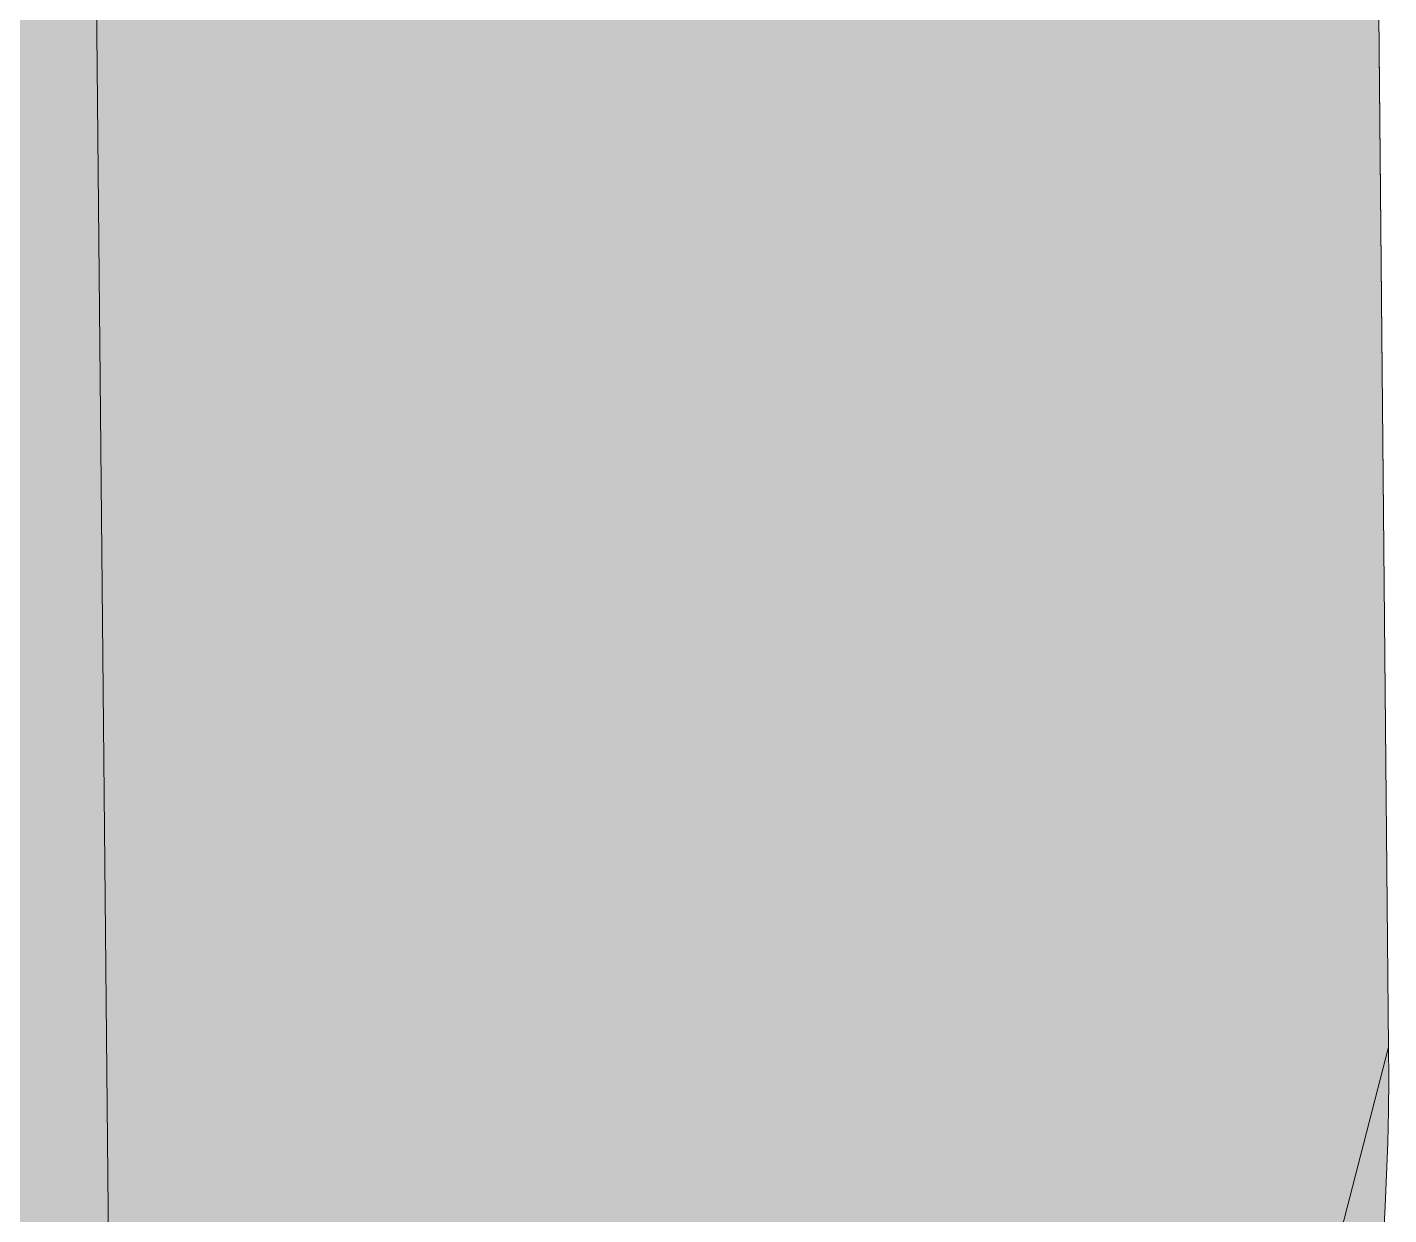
# Model space of a CAD drawing. Header units: millimetres. Extents: x -284281 to 1648660, y -821378 to -151356.
# Drawn here: x -259840 to -258778, y -271021 to -270095 of the extents above; entities that cross this region are included whole.
import ezdxf

# ---------------------------------------------------------------- set-up
doc = ezdxf.new("R2010")
doc.units = ezdxf.units.MM
doc.header["$MEASUREMENT"] = 0
doc.layers.add('Fenêtres ARCHICAD', color=7, linetype='Continuous')
doc.layers.add('Sols_ Dalles', color=7, linetype='Continuous')

# ---------------------------------------------------------------- blocks, each defined once
blk = doc.blocks.new('Dalle_1_1', base_point=(164770.1, -272914.8))
at = {"layer": 'Sols_ Dalles', "linetype": 'Continuous', "lineweight": 0, "true_color": 0x2e271c}
blk.add_hatch(color=250, dxfattribs=at).paths.add_polyline_path([(164770.1, -272914.8), (165370.1, -272909.1, 0.414214), (167351, -270890.3), (167336.8, -269390.3, 0.414214), (165318, -267409.4), (164718, -267415.1, 0.414214), (162737, -269433.9), (162751.3, -270933.8, 0.414214)])
at = {"layer": 'Sols_ Dalles', "color": 250, "linetype": 'Continuous', "lineweight": 5, "true_color": 0x1f1f1f, "flags": 128}
blk.add_lwpolyline([(164770.1, -272914.8), (165370.1, -272909.1, 0.414214), (167351, -270890.3), (167336.8, -269390.3, 0.414214), (165318, -267409.4), (164718, -267415.1, 0.414214), (162737, -269433.9), (162751.3, -270933.8, 0.414214)], format="xyb", close=True, dxfattribs=at)
blk = doc.blocks.new('Fenêtre 25_13')
at = {"layer": 'Fenêtres ARCHICAD', "color": 7, "linetype": 'Continuous', "lineweight": 5}
blk.add_line((-929.4, 230), (1224.4, 230), dxfattribs=at)
blk = doc.blocks.new('Mur_124_1', base_point=(166080.6, -271902.3))
at = {"layer": 'Fenêtres ARCHICAD', "color": 7, "linetype": 'Continuous', "lineweight": 5, "zscale": 1000, "rotation": 270.5428020089372}
blk.add_blockref('Fenêtre 25_13', (166119, -270677.6), dxfattribs=at)

msp = doc.modelspace()

# ---------------------------------------------------------------- linework, layer by layer
at = {"color": 9, "linetype": 'Continuous', "lineweight": 5}
msp.add_lwpolyline([(-263392.28926, -269433.91257), (-263378.07895, -270933.84526, 0.1316524976), (-263100.66824, -271931.26196, 0.0705687558), (-262750.07969, -272370.18517, 0.1937174639), (-261359.22162, -272914.80843), (-260759.24854, -272909.1243, 0.2679491924), (-259036.749, -271892.76052), (-258778.28537, -270890.26697), (-258790.40095, -269611.43843), (-258792.49569, -269390.33428, 0.0551886218), (-258845.07518, -268953.31764, 0.2382554567), (-260003.97749, -267571.24421, 0.1040446075), (-260811.35302, -267409.37112), (-261411.32609, -267415.05524, 0.1042114453), (-262216.69301, -267592.73981, 0.2014487277), (-263270.55913, -268727.62319, 0.0903186603)], format="xyb", close=True, dxfattribs=at)

# ---------------------------------------------------------------- block references
at = {"layer": 'Sols_ Dalles', "color": 250, "linetype": 'Continuous', "lineweight": 5, "true_color": 0x1f1f1f}
msp.add_blockref('Dalle_1_1', (-261359.22162, -272914.80843), dxfattribs=at)

# ---------------------------------------------------------------- next in the draw order: block references
at = {"color": 7, "lineweight": 5}
msp.add_blockref('Mur_124_1', (-260048.75439, -271902.34823), dxfattribs=at)

doc.saveas('drawing.dxf')
